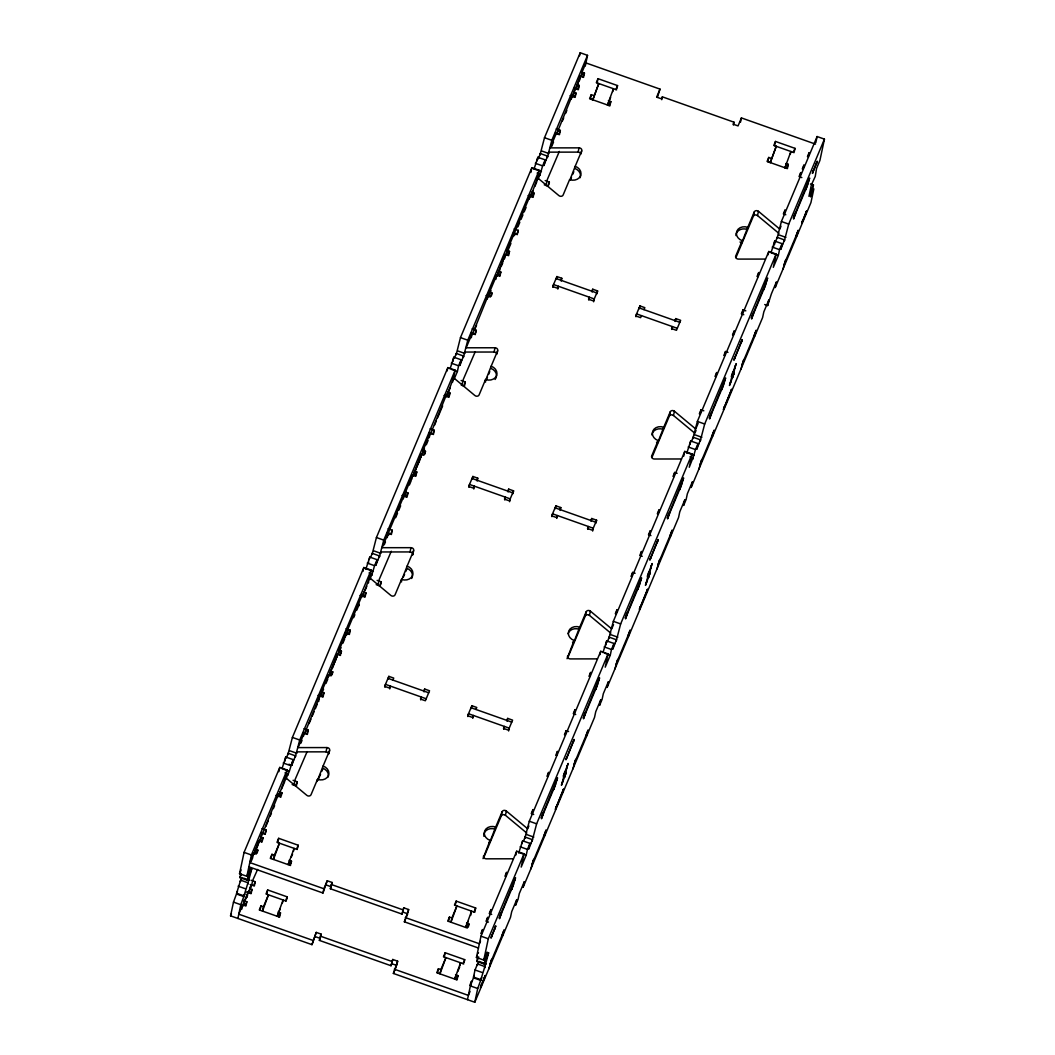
<?xml version="1.0" encoding="UTF-8"?>
<svg xmlns="http://www.w3.org/2000/svg" width="1055" height="1055" viewBox="0 0 1055 1055"><rect width="100%" height="100%" fill="white"/><g stroke="black" fill="none" stroke-linecap="round" stroke-linejoin="round"><path stroke-width="1.5" d="M258.62 843.42L258.844 842.259M413.006 476.082L421.314 455.773L420.958 457.303M485.247 975.611L480.434 987.625L485.208 975.559M495.784 926.158L490.971 938.119L495.745 926.053M555.431 809.251L563.634 788.982L555.365 809.317M649.906 559.849L658.215 539.567L649.946 559.902M723.4 409.485L731.708 389.163L723.493 409.432M733.95 359.979L742.245 339.657M742.285 339.763L734.003 359.966M575.529 89.174L580.316 77.595L580.105 78.571M817.216 161.441L812.403 173.416L817.19 161.349M258.818 842.272L258.435 843.024L258.897 840.888L262.115 842.022M328.989 675.754L337.086 655.973M254.057 854.009L258.013 844.026M320.522 936.972L321.129 934.123L316.236 932.396L311.977 944.66L230.557 915.859L233.485 902.117L237.454 891.277L236.61 893.282L243.942 895.88L244.773 893.875L240.817 904.715L237.889 918.457M240.843 873.382L239.947 877.641L247.266 880.239L250.22 868.291L246.87 876.283L239.538 873.698L244.074 852.374L279.786 767.42L287.118 770.005L284.599 781.847L281.58 789.021M236.61 893.282L240.645 880.173L247.978 882.771L247.674 884.196L251.776 868.819L248.835 867.79M240.645 880.173L240.342 881.598L242.03 877.602M246.87 876.283L251.406 854.972L287.118 770.005M243.942 895.88L247.978 882.771M241.806 909.12L242.716 904.86L245.156 905.717L246.844 901.722L242.65 900.245M253.108 856.067L253.714 853.218L249.784 862.555L323.872 888.758L322.962 893.018L248.888 866.814M243.494 905.124L243.942 902.988M254.941 851.359L258.897 840.888M246.989 896.79L247.45 894.666C235.146 924.602 252.158 880.78 247.688 894.033M248.677 892.794L251.116 884.868L248.387 893.466M261.508 836.074L262.115 833.226L259.662 841.165L261.205 837.499M245.934 905.994L246.844 901.722M257.222 852.928L257.829 850.093L255.389 849.222M249.587 888.534L252.026 889.391L251.116 893.664L246.158 891.91M262.405 840.598L263.012 837.762L260.572 836.892M254.334 886.002L255.244 881.729L251.05 880.252M265.636 832.936L266.242 830.1L262.049 828.61M278.876 771.68L279.087 770.73M279.285 769.781L279.786 767.42M288.925 764.242L291.853 765.284L293.844 759.864L285.734 757.002L282.015 768.686L289.334 771.284L287.659 775.28L287.962 773.856L285.021 772.814M284.837 761.275L285.364 758.782M285.509 758.07L285.734 757.002M278.032 796.762L278.639 793.914L262.352 834.07L263.196 832.079M286.367 757.978L288.2 753.27L295.519 755.868L295.215 757.292L299.726 740.017L371.149 570.096L363.83 567.511L292.393 737.432L287.896 754.694L288.2 753.27M303.524 736.113L304.13 733.278L298.103 747.599L326.931 747.573A2.598 2.163 12 0 1 329.569 750.619L323.107 766.009A8.664 7.187 12 0 1 328.435 775.557A8.664 7.187 12 0 1 317.502 779.342L311.027 794.731A2.598 2.163 12 0 1 306.847 795.351L285.509 777.588L278.573 796.182L280.379 791.883M281.316 795.628L281.922 792.78L279.483 791.909M286.011 779.104L287.962 773.856M289.334 771.284L293.066 759.6L291.853 765.284M260.058 910.214L260.954 905.955L263.407 906.812L262.497 911.085L268.445 894.825L263.407 906.812M271.043 858.585L271.953 854.313L274.392 855.183L273.482 859.443L279.443 843.182L274.392 855.183M266.77 894.231L267.68 889.958L287.224 896.869L286.617 899.717M277.768 842.589L278.678 838.316L298.209 845.24L297.616 848.075M293.91 785.184L295.123 779.5L307.137 751.595M306.28 730.97L306.583 729.546M296.35 786.041L297.259 781.781L293.079 780.304M304.064 728.662L308.258 730.139L307.348 734.412L303.154 732.922M318.61 701.641L319.217 698.806M320.047 696.801L320.654 693.966L304.368 734.122L305.212 732.117M328.039 677.811L328.646 674.976L321.498 691.961L320.588 696.221L323.569 689.139M323.028 697.091L323.938 692.832L321.498 691.961M282.489 902.843L283.096 900.007L277.149 916.268L280.3 908.764M293.488 851.214L294.094 848.365L288.147 864.625L289.4 861.632M329.872 673.103L337.323 654.311L340.541 655.445M278.058 911.995L280.498 912.865L279.588 917.125L259.279 909.951L260.954 905.955M290.89 864.071L291.497 861.223L289.044 860.366M332.154 674.673L332.76 671.837L330.32 670.967M336.875 656.447L337.323 654.311M345.236 637.589L346.146 633.317L339.011 650.315L338.101 654.575L341.068 647.493M340.844 654.021L341.451 651.172L339.011 650.315M348.295 631.009L348.598 629.584M317.502 779.342L317.041 781.465L323.107 766.009M346.08 628.714L350.273 630.191L349.363 634.451L345.17 632.974M363.012 571.296L363.83 567.511M328.764 753.837A2.598 2.163 12 0 0 326.021 751.846L326.931 747.573M365.834 569.278L369.777 557.093L377.875 559.954L375.883 565.375L377.097 559.691L374.578 565.691L371.69 575.371L371.993 573.946L369.065 572.918M358.937 605.689L359.241 604.264L356.735 610.225M368.709 562.078L368.775 562.289M369.237 559.585L369.777 557.093M362.063 596.853L362.669 594.005L346.99 631.325L346.62 635.005L347.741 632.341M370.503 557.541L372.23 553.361L379.549 555.959L379.246 557.383L383.756 540.12L455.18 370.2L447.861 367.602L376.424 537.523L372.138 554.284L372.23 553.361M328.962 753.468L329.569 750.619M362.603 596.273L369.54 577.678L390.877 595.455A2.598 2.163 12 0 0 395.058 594.822L401.533 579.432A8.664 7.187 12 0 0 412.479 575.648A8.664 7.187 12 0 0 407.138 566.1L413.6 550.71A2.598 2.163 12 0 0 410.962 547.677L382.147 547.69L388.161 533.368L387.251 537.628M365.043 597.13L365.953 592.87L363.513 592.013M368.406 583.006L368.709 581.595M369.079 579.815L371.149 570.096M378.02 584.918L379.154 579.591L391.273 551.251M388.636 535.056L389.005 531.364L404.685 494.057L403.247 498.896M380.684 584.721L381.29 581.872L377.11 580.395M388.095 528.753L392.289 530.23L391.379 534.503L387.198 533.012M411.767 479.326L412.676 475.067L405.529 492.052L404.619 496.325L405.819 493.489M407.362 495.758L407.969 492.922L405.529 492.052M311.977 944.66L316.236 932.396M413.903 473.194L421.354 454.402L423.794 455.272L425.481 451.276L423.042 450.406L430.176 433.42L429.266 437.68M322.962 893.018L327.235 880.754L332.114 882.481L330.373 888.745L402.008 914.092L403.762 907.827L408.641 909.555L408.034 912.404M414.351 471.071L416.791 471.928L415.894 476.187L411.701 474.71M420.905 456.538L421.354 454.402M423.042 450.406L422.132 454.665L424.506 449.008M391.853 963.729L396.746 965.457L397.656 961.197L392.763 959.47L391.023 965.734L319.375 940.387L321.129 934.123M330.373 888.745L332.114 882.481M424.875 454.112L425.481 451.276M401.678 581.753A8.664 7.187 12 0 1 401.071 581.569L401.533 579.432M433.394 434.541L434.304 430.282L430.11 428.805M447.149 370.925L447.861 367.602M401.071 581.569L407.138 566.1M413.6 550.71L412.69 554.983A2.598 2.163 12 0 0 410.052 551.936L410.962 547.677M450.076 368.868L453.808 357.197L461.905 360.045L459.927 365.465L461.127 359.781L458.608 365.782L457.395 371.466L454.072 379.286M452.898 361.456L453.123 360.388M453.347 359.32L453.808 357.197M446.107 396.944L446.713 394.095L430.414 434.264L431.258 432.26M454.428 358.173L456.261 353.465L463.58 356.049L463.29 357.474L467.787 340.211L539.211 170.29L531.891 167.692L460.468 337.613L456.38 353.887M471.295 337.732L472.192 333.459L466.178 347.794L494.993 347.768A2.598 2.163 12 0 1 497.63 350.801L491.168 366.204A8.664 7.187 12 0 1 496.509 375.738A8.664 7.187 12 0 1 485.564 379.523L479.089 394.913A2.598 2.163 12 0 1 474.908 395.546L453.571 377.769L446.634 396.364L450.248 387.765M384.877 687.201L385.484 684.365L426.18 698.753M456.261 353.465L455.958 354.876L456.274 354.137M388.24 679.209L388.833 676.361L393.726 678.088L392.882 680.093M449.39 395.81L449.984 392.961L447.544 392.104M452.661 382.042L455.18 370.2M389.757 688.928L390.363 686.093L389.519 688.084L384.64 686.357L388.833 676.361M461.971 385.365L463.185 379.681L475.212 351.777M461.141 380.486L465.321 381.963L464.424 386.236L461.206 385.101M475.713 333.169L476.319 330.334L472.139 328.844M495.797 279.417L496.707 275.157L489.56 292.143L488.65 296.415L491.037 290.745M491.406 295.848L492.012 293.013L489.56 292.143M498.356 273.337L497.076 276.186L505.385 254.506L508.602 255.627L509.512 251.367L507.073 250.497L514.207 233.511L513.614 236.346M499.925 276.291L500.835 272.019L498.382 271.161M497.934 273.285L505.385 254.506M507.073 250.497L506.163 254.769L510.923 243.441M514.682 235.199L515.051 231.507L530.744 194.199L529.294 199.039M485.709 381.844A8.664 7.187 12 0 1 485.115 381.659L485.564 379.523M517.728 233.221L518.335 230.372L514.154 228.895M530.876 172.44L531.179 171.016M531.285 170.541L531.891 167.692M496.839 354.018A2.598 2.163 12 0 0 494.083 352.027L494.993 347.768M485.115 381.659L491.168 366.204M420.694 699.874L421.301 697.025L420.457 699.03L425.35 700.757L429.543 690.761L424.664 689.034L423.82 691.038M534.001 169.222L537.839 157.287L545.936 160.136L543.958 165.556L545.171 159.872L542.639 165.872L539.751 175.552L540.054 174.141L537.127 173.099M537.087 160.835L537.839 157.287M424.057 691.882L424.664 689.034M538.353 158.791L540.292 153.555L547.624 156.14L547.321 157.564L551.818 140.302L587.529 55.348L580.21 52.75L544.499 137.704L539.989 154.98L540.292 153.555M497.037 353.649L497.63 350.801M468.908 487.291L469.515 484.456L510.211 498.857L509.618 501.692M556.236 133.55L550.209 147.885L579.024 147.858A2.598 2.163 12 0 1 581.674 150.905L575.199 166.294A8.664 7.187 12 0 1 580.54 175.829A8.664 7.187 12 0 1 569.595 179.614L563.133 195.004A2.598 2.163 12 0 1 558.939 195.637L537.602 177.873L530.678 196.454L533.078 190.731M472.271 479.3L472.877 476.451L477.757 478.179L477.15 481.027M531.575 192.195L534.028 193.065L533.118 197.325L528.159 195.571M536.916 181.064L539.211 170.29M538.221 178.849L540.054 174.141M473.787 489.019L474.394 486.184L473.55 488.175L468.671 486.447L472.877 476.451M546.015 185.456L547.215 179.772L559.335 151.432M558.385 131.242L558.688 129.818M548.758 184.902L549.365 182.053L545.171 180.576M556.17 128.934L560.35 130.424L559.44 134.684L555.26 133.207M579.564 55.796L580.21 52.75M572.694 96.506L575.133 88.58L574.223 92.84M576.36 86.708L580.316 76.25L583.534 77.384L584.444 73.112L582.004 72.254L585.921 62.918L660.008 89.121L657.41 97.39M573.604 92.247L576.043 93.104L575.133 97.363L570.175 95.623M391.023 965.734L392.763 959.47M402.008 914.092L403.762 907.827M579.868 78.386L580.316 76.25M582.004 72.254L581.094 76.514L582.769 72.518M576.821 84.585L579.261 85.442L578.351 89.701L574.171 88.224M585.261 66.003L587.529 55.348M764.717 304.539L767.644 305.581L768.858 299.884L763.82 311.884L762.607 317.568L691.17 487.489L692.383 481.805L687.346 493.793L686.132 499.49L683.614 505.477L684.827 499.793L679.776 511.794L678.576 517.477L607.139 687.398L608.353 681.715L603.315 693.702L602.102 699.386L599.583 705.386L600.796 699.702L595.745 711.703L594.532 717.387L523.109 887.308L524.322 881.624L519.284 893.611L518.071 899.295L515.552 905.296L516.752 899.612L511.715 911.599L510.501 917.296L474.79 1002.25L393.383 973.448L397.656 961.197M478.456 948.023L404.368 921.819L408.641 909.555M569.766 180.273L575.199 166.294M580.791 153.832A2.598 2.163 12 0 0 578.114 152.118L579.024 147.858M504.725 499.965L505.332 497.116L504.488 499.121L509.38 500.848L513.574 490.852L508.695 489.124L507.851 491.129M593.728 95.53L591.275 94.673L590.378 98.933L592.818 99.803L598.765 83.543L592.818 99.803M508.088 491.973L508.695 489.124M581.068 153.74L581.674 150.905M552.939 287.382L553.545 284.547L594.255 298.947L593.649 301.783M597.09 82.936L598 78.677L617.544 85.587L616.938 88.435M556.302 279.39L556.908 276.555L561.788 278.283L561.181 281.118M512.967 493.7L513.574 490.852M557.818 289.11L558.425 286.274L557.594 288.266L552.701 286.538L556.908 276.555M467.906 716.569L468.512 713.734L509.222 728.135L508.616 730.97M471.269 708.578L471.875 705.729L476.768 707.457L475.924 709.461M472.798 718.297L473.405 715.461L472.561 717.453L467.682 715.725L471.875 705.729M608.379 100.713L610.819 101.583L609.909 105.843L607.469 104.986L613.417 88.726L612.81 91.561M437.522 973L438.432 968.727L440.871 969.598L439.975 973.857L445.922 957.597L440.871 969.598M448.52 921.358L449.43 917.098L451.87 917.956L450.96 922.215L456.907 905.968L451.87 917.956M444.247 957.004L445.157 952.744L464.701 959.654L464.095 962.49M455.246 905.361L456.156 901.102L475.686 908.012L474.776 912.272L454.468 905.098L456.156 901.102M588.756 300.055L589.363 297.22L588.519 299.211L593.411 300.939L597.605 290.943L592.725 289.215L591.881 291.22M592.119 292.064L592.725 289.215M503.736 729.242L504.343 726.407L503.499 728.398L508.378 730.126L512.585 720.13L507.692 718.402L506.862 720.407M597.011 293.791L597.605 290.943M507.099 721.251L507.692 718.402M551.95 516.673L552.556 513.825L593.253 528.225L592.646 531.061M459.967 965.628L460.573 962.78L454.626 979.04L456.512 974.543M470.662 915.41L471.572 911.151L465.611 927.398L468.143 921.411M555.312 508.668L555.906 505.833L560.798 507.561L560.192 510.396M455.536 974.78L457.976 975.638L457.066 979.91L436.757 972.723L438.432 968.727M468.367 926.844L468.961 924.009L466.521 923.138M483.019 858.625L490.087 840.387A8.664 7.187 12 0 1 484.746 830.839A8.664 7.187 12 0 1 495.692 827.054L502.154 811.664A2.598 2.163 12 0 1 506.347 811.044L527.685 828.808L528.885 825.946M556.829 518.401L557.436 515.552L556.592 517.557L551.712 515.829L555.906 505.833M489.045 842.286A8.664 7.187 12 0 0 489.639 842.523L490.087 840.387M489.639 842.523L495.692 827.054M483.863 857.28L501.257 815.937L502.154 811.664M526.775 833.068L505.437 815.304L506.347 811.044M467.471 999.652L470.385 985.924L474.209 975.796M477.757 957.188L476.847 961.448L484.166 964.033L487.133 952.085L483.77 960.09L476.438 957.492L480.975 936.181L516.699 851.214L524.019 853.812L521.196 867.078L526.234 855.077L527.447 849.394L529.966 843.393L528.753 849.077L532.419 839.661L525.1 837.077L523.359 841.336M470.622 985.462L471.532 981.203L469.857 985.199M481.621 933.833L482.531 929.561L480.843 933.57M474.79 1002.25L477.717 988.509L481.687 977.669L480.843 979.673L473.51 977.075L475.027 969.98L477.546 963.98L484.878 966.565L484.575 967.989L488.676 952.625L484.166 964.033M477.546 963.98L477.242 965.404L478.93 961.395L486.25 963.993M486.803 921.503L487.713 917.243L486.025 921.239L488.465 922.096M661.762 99.698L662.369 96.849L734.003 122.195L733.41 125.031M490.021 913.841L490.931 909.568L489.243 913.577L491.696 914.434M483.77 960.09L488.307 938.765L524.019 853.812M480.843 979.673L484.878 966.565M480.843 986.794L481.304 984.658M491.393 937.288L491.841 935.152M505.701 876.52L506.611 872.261L504.936 876.257M484.351 978.46L484.799 976.323M494.887 928.954L495.336 926.817M488.795 968.938L491.683 959.246L491.379 960.67M500.703 913.023L499.49 918.72L501.468 913.3M515.882 855.012L516.396 852.638M516.488 852.163L516.699 851.214M518.704 852.981L522.647 840.809L530.744 843.657M587.767 529.333L588.374 526.498L587.529 528.489L592.409 530.217L596.616 520.221L591.736 518.493L590.892 520.497M502.035 935.35L504.013 929.93L502.8 935.614M512.11 887.98L511.807 889.391L514.708 879.712M522.04 843.644L522.647 840.809M591.13 521.341L591.736 518.493M525.1 837.077L524.797 838.488L529.294 821.225L600.73 651.304L608.049 653.902L605.227 667.169L610.278 655.168L611.478 649.484L613.997 643.484L612.797 649.168L616.45 639.752L609.131 637.167L607.284 641.968M635.98 316.764L636.587 313.915L677.284 328.316M639.343 308.759L639.95 305.924L644.829 307.651L643.985 309.643M532.037 813.88L532.946 809.62L531.258 813.616L533.711 814.486M567.049 658.716L574.118 640.477A8.664 7.187 12 0 1 568.777 630.943A8.664 7.187 12 0 1 579.723 627.158L586.198 611.768A2.598 2.163 12 0 1 590.378 611.135L611.715 628.899L613.522 624.6M596.009 523.069L596.616 520.221M572.509 642.126A8.664 7.187 12 0 0 573.669 642.614L574.118 640.477M532.419 839.661L532.116 841.086L536.626 823.823L608.049 653.902M547.73 776.572L548.626 772.3L546.952 776.309M573.669 642.614L579.723 627.158M530.81 868.977L533.698 859.298L533.408 860.722M542.718 813.075L541.505 818.759L543.483 813.339M567.907 657.384L585.288 616.028L586.198 611.768M556.552 755.578L557.449 751.318L555.774 755.314M610.805 633.171L589.468 615.395L590.378 611.135M544.05 835.402L546.028 829.982L544.815 835.665M554.126 788.019L553.835 789.443L556.724 779.764M565.229 734.926L566.139 730.653L568.579 731.524M574.052 713.932L574.962 709.672L573.287 713.668L575.727 714.525M555.774 808.539L556.236 806.402M566.311 759.033L574.184 739.476L565.942 759.785L566.772 756.897M562.249 783.311L564.781 771.469M564.781 777.311L567.3 765.468M562.777 791.883L563.238 789.747M573.313 742.377L573.775 740.241M589.745 676.611L590.642 672.351L588.967 676.347M572.825 769.029L575.727 759.336L575.423 760.761M584.734 713.127L583.521 718.811L585.499 713.391M600.018 654.628L600.73 651.304M602.946 652.583L606.678 640.899L614.775 643.748M671.798 329.437L672.404 326.588L671.56 328.593L676.453 330.32L680.646 320.324L675.767 318.597L674.923 320.588M586.066 735.44L588.044 730.02L586.831 735.704M596.154 688.071L595.851 689.482L598.739 679.802M605.768 645.159L606.071 643.735M606.216 643.023L606.678 640.899M675.16 321.432L675.767 318.597M609.131 637.167L608.827 638.592L613.337 621.329L684.761 451.408L692.08 453.993L689.258 467.26L692.924 457.844L689.996 456.802M616.067 613.984L616.977 609.711L615.302 613.707M656.54 442.216A8.664 7.187 12 0 0 657.7 442.704L658.149 440.568A8.664 7.187 12 0 1 652.808 431.033A8.664 7.187 12 0 1 663.753 427.249L670.228 411.859A2.598 2.163 12 0 1 674.409 411.226L695.746 428.989L698.159 423.266M616.45 639.752L616.16 641.176L620.657 623.914L692.08 453.993M631.76 576.663L632.67 572.403L635.11 573.261M657.7 442.704L663.753 427.249M614.841 669.068L617.742 659.388L617.439 660.812M626.749 613.166L625.536 618.85L627.527 613.43M651.937 457.474L669.318 416.118L670.228 411.859M640.583 555.669L641.493 551.409L639.805 555.405L642.244 556.275M696.049 430.4L694.849 433.262L673.499 415.499L674.409 411.226M649.26 535.017L650.17 530.757L648.495 534.753L650.935 535.61M628.081 635.492L630.059 630.072L628.846 635.756M638.17 588.11L637.866 589.534L640.754 579.854M740.505 122.182L741.414 117.923L815.502 144.126M658.083 514.022L658.993 509.763L657.318 513.759M639.805 608.63L647.678 589.072L639.37 609.394L640.266 606.506M650.355 559.124L650.803 557M646.293 583.402L648.812 571.559M648.812 577.415L651.331 565.559M646.807 591.974L647.269 589.837M657.357 542.468L657.806 540.331M673.776 476.702L674.686 472.442L677.125 473.313M656.869 569.12L659.757 559.44L659.454 560.851M668.764 513.218L667.551 518.902L669.543 513.482M683.746 456.142L684.154 454.243M684.352 453.294L684.761 451.408M686.765 453.175L690.709 440.99L698.806 443.852L696.827 449.272L698.041 443.588L695.509 449.575L692.621 459.268L692.924 457.844M670.096 535.531L672.075 530.111L670.875 535.795M680.185 488.162L679.882 489.586L682.77 479.893M689.957 444.537L690.484 442.058M690.563 441.702L690.709 440.99M691.421 441.518L693.161 437.258L700.494 439.856L700.19 441.267L704.687 424.005L776.124 254.084L768.792 251.499L697.368 421.42L692.858 438.682L693.161 437.258M700.098 414.074L701.008 409.802L703.804 410.791M740.03 242.017A8.664 7.187 12 0 0 741.731 242.795L742.192 240.672A8.664 7.187 12 0 1 736.852 231.124A8.664 7.187 12 0 1 747.784 227.339L754.259 211.95A2.598 2.163 12 0 1 758.44 211.317L779.79 229.093L780.99 226.218M715.791 376.754L716.701 372.494L715.013 376.49M741.731 242.795L747.784 227.339M698.885 469.159L701.773 459.479L701.47 460.903M710.78 413.257L709.567 418.954L711.558 413.534M735.968 257.565L753.349 216.209L754.259 211.95M724.614 355.759L725.524 351.5L727.963 352.37M771.192 158.316L768.752 157.446L767.842 161.705L770.282 162.576L776.243 146.315L770.282 162.576M778.88 233.353L757.53 215.589L758.44 211.317M733.291 335.108L734.201 330.848L732.526 334.844M712.112 435.583L714.09 430.163L712.89 435.847M722.2 388.2L721.897 389.625L724.785 379.945M774.568 145.722L775.478 141.449L795.008 148.359L794.415 151.208M742.127 314.113L743.023 309.854L745.819 310.843M723.849 408.733L724.297 406.597M734.386 359.214L734.834 357.091M730.324 383.493L732.843 371.65M732.843 377.505L735.361 365.663M730.904 391.933L731.3 389.941M741.388 342.559L741.836 340.435M757.807 276.806L758.716 272.533L757.028 276.542M740.9 369.21L743.788 359.531L743.485 360.955M752.795 313.309L751.582 318.992L753.573 313.572M785.843 163.499L788.296 164.356L787.386 168.615L784.946 167.758L790.894 151.498L790.287 154.347M768.093 254.809L768.792 251.499M778.339 255.363L779.553 249.666L782.072 243.679L780.858 249.362L782.836 243.942L774.739 241.081L771.007 252.765L778.339 255.363L773.302 267.35L776.124 254.084M754.127 335.622L756.119 330.215L754.905 335.899M764.216 288.252L763.912 289.677L766.8 279.997M773.605 246.408L773.829 245.353M774.067 244.285L774.739 241.081M775.346 242.149L777.192 237.349L784.524 239.947L784.221 241.358L788.718 224.095L824.443 139.141L817.111 136.543L781.399 221.51L777.205 238.021M777.192 237.349L776.994 238.522M784.142 214.165L785.039 209.905L783.364 213.901L785.804 214.758M799.822 176.844L800.732 172.585L799.044 176.581L801.84 177.57M803.04 169.182L803.95 164.923L802.275 168.919M782.915 269.262L785.804 259.57L785.5 260.994M794.811 213.361L793.597 219.044L795.589 213.624M808.222 156.852L809.132 152.593L807.457 156.588M796.143 235.674L798.134 230.254L796.921 235.938M806.231 188.304L805.928 189.715L808.816 180.036M815.818 142.636L817.111 136.543M802.723 220.02L801.892 222.895L806.64 210.855M812.812 172.638L813.273 170.514M805.769 213.822L806.231 211.686M816.319 164.316L816.768 162.18M810.517 183.9L813.445 184.928L810.491 196.876L813.853 188.885L810.926 202.626L775.214 287.58L776.414 281.896L771.376 293.897L767.644 305.581M824.443 139.141L819.906 160.452L816.544 168.457L815.264 176.409L811.361 184.981L808.948 196.349L813.445 184.928M505.16 256.853L505.385 255.917L504.936 256.629M337.046 656.843L336.73 657.766M504.791 257.961L504.488 258.765M579.683 79.864L579.353 80.655M239.538 873.698L240.013 872.577M240.329 871.826L241.107 869.953M239.947 877.641L241.199 874.648M473.273 332.312L472.429 334.303L488.729 294.147L487.278 298.987M557.304 132.403L556.46 134.394L572.76 94.238L571.309 99.078M251.116 861.487L252.804 857.478M254.954 852.374L254.242 854.049M255.139 851.939L255.851 850.238M256.457 848.8L256.8 847.983M257.169 847.112L257.987 845.161M265.82 826.513L268.326 820.566M270.199 816.095L271.452 813.115M273.337 808.644L274.59 805.664M293.844 759.864L295.519 755.868M300.82 743.274L302.02 740.399M309.089 723.585L310.961 719.114M312.214 716.134L314.1 711.663M315.353 708.696L317.225 704.226M325.942 683.482L327.736 679.235M329.846 674.198L329.2 675.714M330.294 673.156L330.729 672.114M332.285 668.408L334.171 663.912M334.659 662.738L335.108 661.696M335.543 660.654L335.978 659.612M342.862 643.247L344.642 639M353.61 617.676L354.862 614.696M365.017 590.536L366.824 586.237M371.993 573.946L369.896 579.617M377.875 559.954L379.549 555.959M384.244 544.802L385.444 541.927M395.625 517.715L397.511 513.258M398.764 510.277L400.636 505.807M409.38 484.997L411.173 480.737M413.89 474.288L413.098 476.029M414.325 473.247L415.195 471.163M415.63 470.121L416.079 469.079M416.949 466.996L417.384 465.954M417.82 464.912L418.255 463.87M418.703 462.829L419.574 460.758M420.009 459.716L420.444 458.674M426.299 444.762L428.079 440.515M434.515 425.218L436.388 420.747M437.64 417.767L442.652 405.845M461.905 360.045L463.58 356.049M474.645 329.727L476.53 325.257M499.226 271.254L499.674 270.212M501.415 266.045L501.85 265.016M502.299 263.974L502.734 262.932M517.926 226.799L519.799 222.328M521.051 219.348L522.924 214.877M524.177 211.897L526.063 207.439M534.885 186.432L536.692 182.133M545.936 160.136L547.624 156.14M551.712 146.421L553.519 142.122M562.447 120.89L563.687 117.909M565.572 113.439L566.825 110.459M576.729 86.892L575.859 88.976M577.098 86.022L577.758 84.453M257.829 850.093L256.154 854.088L252.738 852.875M261.337 841.758L263.012 837.762M264.554 834.096L266.242 830.1M280.248 796.776L281.922 792.78M306.57 734.135L308.258 730.139M323.938 692.832L322.263 696.827L318.069 695.337M332.76 671.837L331.085 675.833L327.67 674.62M339.763 655.181L341.451 651.172M348.585 634.187L350.273 630.191M365.953 592.87L364.278 596.866L360.085 595.389M390.601 534.239L392.289 530.23M406.294 496.918L407.969 492.922M415.116 475.924L416.791 471.928M434.304 430.282L432.629 434.278L429.214 433.064M448.309 396.97L449.984 392.961M474.645 334.33L476.319 330.334M492.012 293.013L490.324 297.009L486.144 295.532M500.835 272.019L499.147 276.014L495.731 274.801M507.837 255.363L509.512 251.367M516.66 234.368L518.335 230.372M532.34 197.061L534.028 193.065M558.675 134.42L560.35 130.424M574.355 97.1L576.043 93.104M577.586 89.438L579.261 85.442M582.756 77.107L584.444 73.112M230.557 915.859L231.441 913.775M251.776 868.819L247.266 880.239M242.716 904.86L238.799 914.184L312.873 940.387M257.618 869.426L253.108 879.448L251.024 887.215M243.138 905.955L244.022 903.871M246.646 897.634L247.516 895.55M250.338 893.4L252.026 889.391M255.244 881.729L253.569 885.738L250.154 884.512M297.259 781.781L295.585 785.777L292.169 784.564M379.615 585.868L381.29 581.872M463.646 385.959L465.321 381.963M547.677 186.062L549.365 182.053M271.953 854.313L270.278 858.308L290.587 865.496M278.678 838.316L276.99 842.325L297.312 849.499M591.275 94.673L589.6 98.669L609.144 105.579L610.819 101.583M598 78.677L596.326 82.672L616.634 89.846M267.68 889.958L266.005 893.954L286.314 901.141M318.228 779.698L320.549 774.185M321.709 771.429L322.87 768.673M403.419 577.032L404.579 574.276M405.74 571.52L406.9 568.764M486.302 379.879L487.463 377.123M488.623 374.367L489.771 371.611M570.333 179.97L571.494 177.214M572.654 174.457L573.815 171.701M291.299 857.135L292.552 854.128M607.469 104.986L610.621 97.482M289.808 865.219L291.497 861.223M296.534 849.235L298.209 845.24M615.856 89.583L617.544 85.587M278.823 916.861L280.498 912.865M285.536 900.865L287.224 896.869M476.913 480.183L477.757 478.179M560.957 280.274L561.788 278.283M323.872 888.758L327.235 880.754M660.008 89.121L656.645 97.126L661.525 98.853L662.369 96.849M319.375 940.387L320.219 938.383L315.326 936.655M639.95 305.924L635.743 315.92L640.622 317.647L641.466 315.643M559.954 509.552L560.798 507.561M734.003 122.195L733.172 124.187L738.052 125.914L741.414 117.923M404.368 921.819L407.731 913.815L402.852 912.087M393.383 973.448L396.179 966.789M449.43 917.098L447.742 921.094L467.286 928.004L468.961 924.009M768.752 157.446L767.077 161.441L786.608 168.352L788.296 164.356M775.478 141.449L773.79 145.445L794.112 152.632M658.149 440.568L651.687 455.971A2.598 2.163 12 0 0 654.324 459.004L681.345 458.978M742.192 240.672L735.717 256.062A2.598 2.163 12 0 0 738.355 259.095L765.376 259.082M445.157 952.744L443.482 956.74L463.791 963.914M784.946 167.758L786.199 164.765M474.012 912.008L475.686 908.012M793.334 152.368L795.008 148.359M457.778 971.55L459.664 967.053M456.288 979.633L457.976 975.638M463.013 963.65L464.701 959.654M564.451 734.649L566.139 730.653M630.982 576.399L632.67 572.403M672.998 476.438L674.686 472.442M699.333 413.811L701.008 409.802M723.836 355.495L725.524 351.5M743.023 309.854L741.349 313.849L743.788 314.72M480.487 941.086L479.366 943.75L405.278 917.547M774.581 244.272L774.898 243.52M476.438 957.492L477.388 955.25M478.179 953.377L478.495 952.625M476.847 961.448L478.733 956.951M473.51 977.075L474.196 975.453M500.096 915.872L499.252 917.876L515.539 877.707L514.101 882.56M542.112 815.924L541.268 817.915L557.554 777.759L556.117 782.599M584.127 715.963L583.283 717.967L599.583 677.811L598.132 682.651M626.143 616.014L625.299 618.006L641.598 577.85L640.148 582.69M668.158 516.053L667.314 518.058L683.614 477.902L682.163 482.742M710.173 416.105L709.329 418.11L725.629 377.941L724.178 382.794M752.189 316.157L751.358 318.148L767.644 277.993L766.194 282.832M794.204 216.196L793.373 218.2L809.66 178.044L808.209 182.884M499.793 917.296L513.798 883.971M541.808 817.335L555.814 784.023M583.824 717.387L597.829 684.075M625.839 617.439L639.844 584.114M667.855 517.477L681.86 484.166M698.806 443.852L700.494 439.856M709.87 417.529L723.875 384.205M751.885 317.568L765.89 284.257M782.836 243.942L784.524 239.947M793.901 217.62L807.906 184.295M470.055 991.397L468.367 995.393L394.293 969.189M564.174 774.304L563.33 776.295L568.144 763.464L566.693 768.304M648.205 574.395L647.361 576.399L652.175 563.555L650.724 568.394M732.236 374.485L731.392 376.49L736.205 363.645L734.755 368.485M562.856 780.463L561.418 785.302L566.219 772.458L565.388 774.462M646.9 580.553L645.449 585.393L650.249 572.562L649.418 574.553M730.93 380.644L729.48 385.484L734.293 372.652L733.449 374.644M489.705 964.666L503.71 931.354M531.72 864.718L545.725 831.393M573.735 764.756L587.74 731.445M615.751 664.808L629.756 631.497M657.766 564.86L671.771 531.535M699.782 464.899L713.787 431.587M741.81 364.951L755.815 331.626M783.825 264.99L797.831 231.678M802.275 222.143L806.679 210.894M549.299 152.144L578.114 152.118M465.268 352.053L494.083 352.027M381.237 551.963L410.052 551.936M597.315 658.887L570.293 658.913A2.598 2.163 12 0 1 567.656 655.867M297.207 751.872L326.021 751.846M513.284 858.796L486.263 858.823A2.598 2.163 12 0 1 483.612 855.776M544.499 137.704L551.818 140.302M781.399 221.51L788.718 224.095M541.677 150.971L548.996 153.568M778.577 234.777L785.896 237.362M535.32 163.288L542.639 165.872M772.22 247.081L779.553 249.666M534.107 168.971L541.439 171.556M544.261 184.836L548.455 186.326M513.244 233.155L517.425 234.632M556.064 278.546L596.774 292.947M639.106 307.915L679.816 322.316M471.229 333.116L475.409 334.593M460.468 337.613L467.787 340.211M697.368 421.42L704.687 424.005M457.633 350.88L464.965 353.478M694.546 434.686L701.865 437.271M451.289 363.184L458.608 365.782M688.19 446.99L695.509 449.575M451.54 369.395L457.395 371.466M686.976 452.674L694.309 455.259M444.129 395.48L449.087 397.234M472.033 478.456L512.743 492.856M555.075 507.824L595.772 522.225M402.1 495.441L407.072 497.182M376.424 537.523L383.756 540.12M613.337 621.329L620.657 623.914M373.602 550.789L380.934 553.387M610.502 634.582L617.834 637.18M367.246 563.093L374.578 565.691M604.159 646.9L611.478 649.484M366.045 568.777L373.365 571.375M604.409 653.098L610.278 655.168M376.2 584.655L380.38 586.132M388.003 678.365L428.699 692.766M471.031 707.734L511.741 722.134M292.393 737.432L299.726 740.017M529.294 821.225L536.626 823.823M289.571 750.698L296.903 753.283M526.471 834.492L533.804 837.09M283.215 763.002L290.547 765.6M520.128 846.796L527.447 849.394M518.915 852.493L526.234 855.077M276.054 795.299L281.012 797.039M261.139 832.883L265.332 834.36M244.074 852.374L251.406 854.972M480.975 936.181L488.307 938.765M331.283 884.486L402.918 909.832M326.325 885.026L331.217 886.754M243.494 878.116L249.349 880.187M238.127 886.174L245.446 888.772M475.027 969.98L482.359 972.565M236.847 894.126L244.18 896.71M473.748 977.919L481.08 980.517M233.485 902.117L240.817 904.715M470.385 985.924L477.717 988.509M320.285 936.128L391.919 961.461M501.257 815.937A2.598 2.163 12 0 1 505.437 815.304M322.645 768.146A8.664 7.187 12 0 1 328.25 776.942M483.915 836.338A8.664 7.187 12 0 1 495.23 829.19M585.288 616.028A2.598 2.163 12 0 1 589.468 615.395M406.676 568.236A8.664 7.187 12 0 1 411.661 578.496M568.065 633.818A8.664 7.187 12 0 1 579.274 629.281M669.318 416.118A2.598 2.163 12 0 1 673.499 415.499M490.707 368.327A8.664 7.187 12 0 1 495.085 379.47M651.911 434.937A8.664 7.187 12 0 1 663.305 429.372M753.349 216.209A2.598 2.163 12 0 1 757.53 215.589M574.751 168.418A8.664 7.187 12 0 1 580.184 177.715M735.928 235.555A8.664 7.187 12 0 1 747.336 229.476"/></g></svg>
